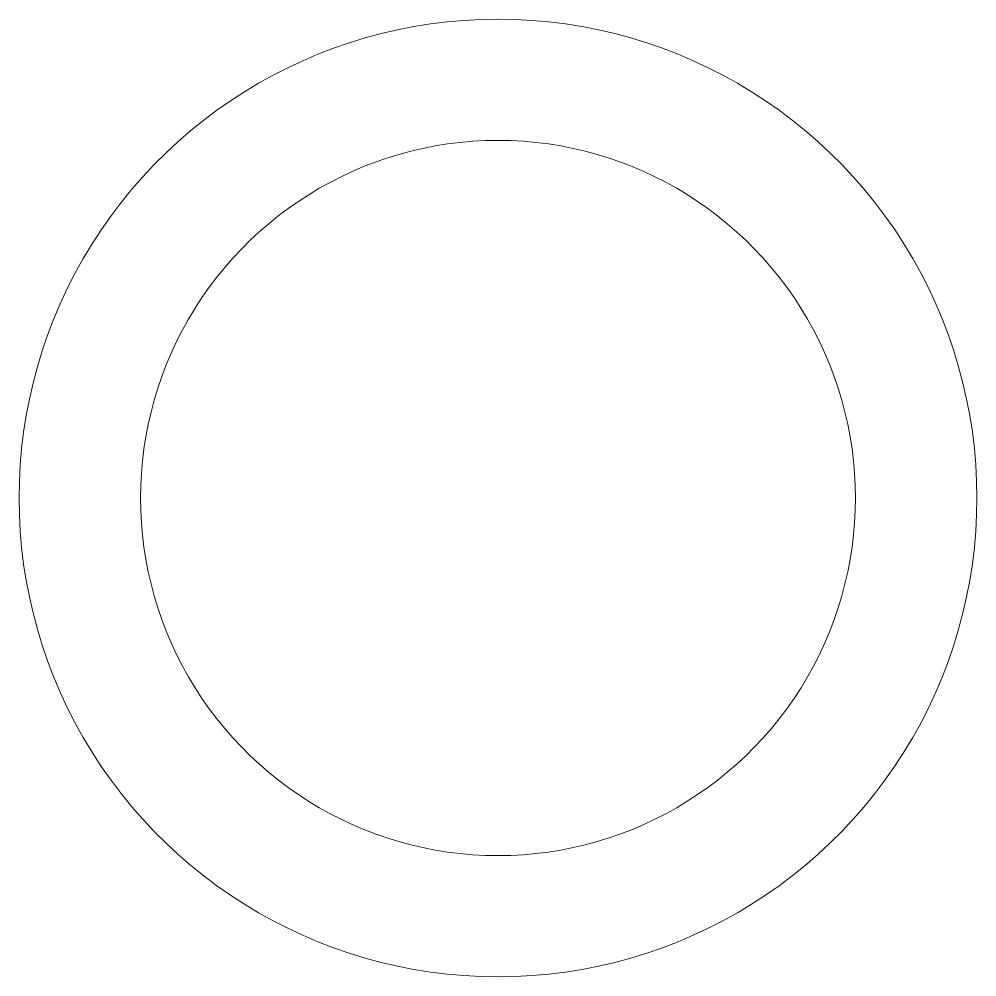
# Model space of a CAD drawing. Header units: centimetres. Extents: x -75 to 51, y -4 to 64.
# Drawn here: x 16.172 to 18.591, y -1.364 to 1.054 of the extents above; entities that cross this region are included whole.
import ezdxf

# ---------------------------------------------------------------- set-up
doc = ezdxf.new("R2010")
doc.units = ezdxf.units.CM
doc.header["$MEASUREMENT"] = 0
doc.layers.add('layer 1', color=7, linetype='Continuous')

msp = doc.modelspace()

# ---------------------------------------------------------------- linework, layer by layer
at = {"layer": 'layer 1', "color": 1, "lineweight": 20}
for points in [[(17.38127, 1.05405), (17.38127, 1.05405), (17.33817, 1.05329), (17.33817, 1.05329), (17.33817, 1.05329), (17.33817, 1.05329), (17.29532, 1.05103), (17.29532, 1.05103), (17.29532, 1.05103), (17.29532, 1.05103), (17.25276, 1.04728), (17.25276, 1.04728), (17.25276, 1.04728), (17.25276, 1.04728), (17.21052, 1.04205), (17.21052, 1.04205), (17.21052, 1.04205), (17.21052, 1.04205), (17.16863, 1.03535), (17.16863, 1.03535), (17.16863, 1.03535), (17.16863, 1.03535), (17.12712, 1.02721), (17.12712, 1.02721), (17.12712, 1.02721), (17.12712, 1.02721), (17.08604, 1.01765), (17.08604, 1.01765), (17.08604, 1.01765), (17.08604, 1.01765), (17.04541, 1.00669), (17.04541, 1.00669), (17.04541, 1.00669), (17.04541, 1.00669), (17.00526, 0.99435), (17.00526, 0.99435), (17.00526, 0.99435), (17.00526, 0.99435), (16.96563, 0.98064), (16.96563, 0.98064), (16.96563, 0.98064), (16.96563, 0.98064), (16.92655, 0.96559), (16.92655, 0.96559), (16.92655, 0.96559), (16.92655, 0.96559), (16.88806, 0.94921), (16.88806, 0.94921), (16.88806, 0.94921), (16.88806, 0.94921), (16.85019, 0.93153), (16.85019, 0.93153), (16.85019, 0.93153), (16.85019, 0.93153), (16.81297, 0.91256), (16.81297, 0.91256), (16.81297, 0.91256), (16.81297, 0.91256), (16.77644, 0.89232), (16.77644, 0.89232), (16.77644, 0.89232), (16.77644, 0.89232), (16.74063, 0.87083), (16.74063, 0.87083), (16.74063, 0.87083), (16.74063, 0.87083), (16.70557, 0.84811), (16.70557, 0.84811), (16.70557, 0.84811), (16.70557, 0.84811), (16.67129, 0.82418), (16.67129, 0.82418), (16.67129, 0.82418), (16.67129, 0.82418), (16.63784, 0.79906), (16.63784, 0.79906), (16.63784, 0.79906), (16.63784, 0.79906), (16.60524, 0.77277), (16.60524, 0.77277), (16.60524, 0.77277), (16.60524, 0.77277), (16.57353, 0.74533), (16.57353, 0.74533), (16.57353, 0.74533), (16.57353, 0.74533), (16.54274, 0.71676), (16.54274, 0.71676), (16.54274, 0.71676), (16.54274, 0.71676), (16.5129, 0.68708), (16.5129, 0.68708), (16.5129, 0.68708), (16.5129, 0.68708), (16.48407, 0.6563), (16.48407, 0.6563), (16.48407, 0.6563), (16.48407, 0.6563), (16.45625, 0.62445), (16.45625, 0.62445), (16.45625, 0.62445), (16.45625, 0.62445), (16.42947, 0.59154), (16.42947, 0.59154), (16.42947, 0.59154), (16.42947, 0.59154), (16.40379, 0.5576), (16.40379, 0.5576), (16.40379, 0.5576), (16.40379, 0.5576), (16.37924, 0.52264), (16.37924, 0.52264), (16.37924, 0.52264), (16.37924, 0.52264), (16.35583, 0.48668), (16.35583, 0.48668), (16.35583, 0.48668), (16.35583, 0.48668), (16.33361, 0.44974), (16.33361, 0.44974)], [(18.42896, 0.44978), (18.42896, 0.44978), (18.40674, 0.48672), (18.40674, 0.48672), (18.40674, 0.48672), (18.40674, 0.48672), (18.38333, 0.52268), (18.38333, 0.52268), (18.38333, 0.52268), (18.38333, 0.52268), (18.35878, 0.55764), (18.35878, 0.55764), (18.35878, 0.55764), (18.35878, 0.55764), (18.3331, 0.59158), (18.3331, 0.59158), (18.3331, 0.59158), (18.3331, 0.59158), (18.30632, 0.62449), (18.30632, 0.62449), (18.30632, 0.62449), (18.30632, 0.62449), (18.2785, 0.65634), (18.2785, 0.65634), (18.2785, 0.65634), (18.2785, 0.65634), (18.24967, 0.68712), (18.24967, 0.68712), (18.24967, 0.68712), (18.24967, 0.68712), (18.21983, 0.7168), (18.21983, 0.7168), (18.21983, 0.7168), (18.21983, 0.7168), (18.18904, 0.74537), (18.18904, 0.74537), (18.18904, 0.74537), (18.18904, 0.74537), (18.15733, 0.77281), (18.15733, 0.77281), (18.15733, 0.77281), (18.15733, 0.77281), (18.12473, 0.7991), (18.12473, 0.7991), (18.12473, 0.7991), (18.12473, 0.7991), (18.09128, 0.82422), (18.09128, 0.82422), (18.09128, 0.82422), (18.09128, 0.82422), (18.05701, 0.84815), (18.05701, 0.84815), (18.05701, 0.84815), (18.05701, 0.84815), (18.02195, 0.87087), (18.02195, 0.87087), (18.02195, 0.87087), (18.02195, 0.87087), (17.98614, 0.89236), (17.98614, 0.89236), (17.98614, 0.89236), (17.98614, 0.89236), (17.94961, 0.9126), (17.94961, 0.9126), (17.94961, 0.9126), (17.94961, 0.9126), (17.9124, 0.93157), (17.9124, 0.93157), (17.9124, 0.93157), (17.9124, 0.93157), (17.87453, 0.94926), (17.87453, 0.94926), (17.87453, 0.94926), (17.87453, 0.94926), (17.83604, 0.96564), (17.83604, 0.96564), (17.83604, 0.96564), (17.83604, 0.96564), (17.79696, 0.98069), (17.79696, 0.98069), (17.79696, 0.98069), (17.79696, 0.98069), (17.75733, 0.9944), (17.75733, 0.9944), (17.75733, 0.9944), (17.75733, 0.9944), (17.71718, 1.00674), (17.71718, 1.00674), (17.71718, 1.00674), (17.71718, 1.00674), (17.67655, 1.0177), (17.67655, 1.0177), (17.67655, 1.0177), (17.67655, 1.0177), (17.63546, 1.02726), (17.63546, 1.02726), (17.63546, 1.02726), (17.63546, 1.02726), (17.59395, 1.0354), (17.59395, 1.0354), (17.59395, 1.0354), (17.59395, 1.0354), (17.55206, 1.0421), (17.55206, 1.0421), (17.55206, 1.0421), (17.55206, 1.0421), (17.50981, 1.04733), (17.50981, 1.04733), (17.50981, 1.04733), (17.50981, 1.04733), (17.46725, 1.05108), (17.46725, 1.05108), (17.46725, 1.05108), (17.46725, 1.05108), (17.4244, 1.05334), (17.4244, 1.05334), (17.4244, 1.05334), (17.4244, 1.05334), (17.3813, 1.0541), (17.3813, 1.0541)], [(17.38127, 0.74797), (17.38127, 0.74797), (17.3491, 0.74738), (17.3491, 0.74738), (17.3491, 0.74738), (17.3491, 0.74738), (17.31712, 0.74566), (17.31712, 0.74566), (17.31712, 0.74566), (17.31712, 0.74566), (17.28535, 0.74284), (17.28535, 0.74284), (17.28535, 0.74284), (17.28535, 0.74284), (17.25382, 0.73891), (17.25382, 0.73891), (17.25382, 0.73891), (17.25382, 0.73891), (17.22255, 0.7339), (17.22255, 0.7339), (17.22255, 0.7339), (17.22255, 0.7339), (17.19157, 0.72781), (17.19157, 0.72781), (17.19157, 0.72781), (17.19157, 0.72781), (17.1609, 0.72066), (17.1609, 0.72066), (17.1609, 0.72066), (17.1609, 0.72066), (17.13057, 0.71246), (17.13057, 0.71246), (17.13057, 0.71246), (17.13057, 0.71246), (17.1006, 0.70323), (17.1006, 0.70323), (17.1006, 0.70323), (17.1006, 0.70323), (17.07103, 0.69298), (17.07103, 0.69298), (17.07103, 0.69298), (17.07103, 0.69298), (17.04186, 0.68173), (17.04186, 0.68173), (17.04186, 0.68173), (17.04186, 0.68173), (17.01312, 0.66949), (17.01312, 0.66949), (17.01312, 0.66949), (17.01312, 0.66949), (16.98484, 0.65627), (16.98484, 0.65627), (16.98484, 0.65627), (16.98484, 0.65627), (16.95705, 0.6421), (16.95705, 0.6421), (16.95705, 0.6421), (16.95705, 0.6421), (16.92978, 0.62698), (16.92978, 0.62698), (16.92978, 0.62698), (16.92978, 0.62698), (16.90306, 0.61093), (16.90306, 0.61093), (16.90306, 0.61093), (16.90306, 0.61093), (16.87689, 0.59396), (16.87689, 0.59396), (16.87689, 0.59396), (16.87689, 0.59396), (16.8513, 0.57609), (16.8513, 0.57609), (16.8513, 0.57609), (16.8513, 0.57609), (16.82632, 0.55733), (16.82632, 0.55733), (16.82632, 0.55733), (16.82632, 0.55733), (16.80199, 0.5377), (16.80199, 0.5377), (16.80199, 0.5377), (16.80199, 0.5377), (16.77833, 0.51721), (16.77833, 0.51721), (16.77833, 0.51721), (16.77833, 0.51721), (16.75534, 0.49587), (16.75534, 0.49587), (16.75534, 0.49587), (16.75534, 0.49587), (16.73309, 0.4737), (16.73309, 0.4737), (16.73309, 0.4737), (16.73309, 0.4737), (16.71157, 0.45072), (16.71157, 0.45072), (16.71157, 0.45072), (16.71157, 0.45072), (16.69082, 0.42693), (16.69082, 0.42693), (16.69082, 0.42693), (16.69082, 0.42693), (16.67083, 0.40236), (16.67083, 0.40236), (16.67083, 0.40236), (16.67083, 0.40236), (16.65167, 0.37701), (16.65167, 0.37701), (16.65167, 0.37701), (16.65167, 0.37701), (16.63334, 0.35091), (16.63334, 0.35091), (16.63334, 0.35091), (16.63334, 0.35091), (16.61586, 0.32406), (16.61586, 0.32406), (16.61586, 0.32406), (16.61586, 0.32406), (16.59927, 0.29648), (16.59927, 0.29648)], [(18.16323, 0.29651), (18.16323, 0.29651), (18.14664, 0.32409), (18.14664, 0.32409), (18.14664, 0.32409), (18.14664, 0.32409), (18.12916, 0.35094), (18.12916, 0.35094), (18.12916, 0.35094), (18.12916, 0.35094), (18.11083, 0.37704), (18.11083, 0.37704), (18.11083, 0.37704), (18.11083, 0.37704), (18.09167, 0.40239), (18.09167, 0.40239), (18.09167, 0.40239), (18.09167, 0.40239), (18.07168, 0.42696), (18.07168, 0.42696), (18.07168, 0.42696), (18.07168, 0.42696), (18.0509, 0.45075), (18.0509, 0.45075), (18.0509, 0.45075), (18.0509, 0.45075), (18.02938, 0.47373), (18.02938, 0.47373), (18.02938, 0.47373), (18.02938, 0.47373), (18.00713, 0.4959), (18.00713, 0.4959), (18.00713, 0.4959), (18.00713, 0.4959), (17.98414, 0.51724), (17.98414, 0.51724), (17.98414, 0.51724), (17.98414, 0.51724), (17.96048, 0.53773), (17.96048, 0.53773), (17.96048, 0.53773), (17.96048, 0.53773), (17.93615, 0.55736), (17.93615, 0.55736), (17.93615, 0.55736), (17.93615, 0.55736), (17.91117, 0.57612), (17.91117, 0.57612), (17.91117, 0.57612), (17.91117, 0.57612), (17.88558, 0.59399), (17.88558, 0.59399), (17.88558, 0.59399), (17.88558, 0.59399), (17.85941, 0.61096), (17.85941, 0.61096), (17.85941, 0.61096), (17.85941, 0.61096), (17.83269, 0.62701), (17.83269, 0.62701), (17.83269, 0.62701), (17.83269, 0.62701), (17.80542, 0.64213), (17.80542, 0.64213), (17.80542, 0.64213), (17.80542, 0.64213), (17.77763, 0.6563), (17.77763, 0.6563), (17.77763, 0.6563), (17.77763, 0.6563), (17.74935, 0.66952), (17.74935, 0.66952), (17.74935, 0.66952), (17.74935, 0.66952), (17.72061, 0.68176), (17.72061, 0.68176), (17.72061, 0.68176), (17.72061, 0.68176), (17.69144, 0.69301), (17.69144, 0.69301), (17.69144, 0.69301), (17.69144, 0.69301), (17.66187, 0.70326), (17.66187, 0.70326), (17.66187, 0.70326), (17.66187, 0.70326), (17.63191, 0.71249), (17.63191, 0.71249), (17.63191, 0.71249), (17.63191, 0.71249), (17.60158, 0.72069), (17.60158, 0.72069), (17.60158, 0.72069), (17.60158, 0.72069), (17.57091, 0.72784), (17.57091, 0.72784), (17.57091, 0.72784), (17.57091, 0.72784), (17.53993, 0.73393), (17.53993, 0.73393), (17.53993, 0.73393), (17.53993, 0.73393), (17.50866, 0.73894), (17.50866, 0.73894), (17.50866, 0.73894), (17.50866, 0.73894), (17.47713, 0.74287), (17.47713, 0.74287), (17.47713, 0.74287), (17.47713, 0.74287), (17.44536, 0.74569), (17.44536, 0.74569), (17.44536, 0.74569), (17.44536, 0.74569), (17.41338, 0.74741), (17.41338, 0.74741), (17.41338, 0.74741), (17.41338, 0.74741), (17.38121, 0.748), (17.38121, 0.748)], [(16.33359, 0.44978), (16.33359, 0.44978), (16.31269, 0.41208), (16.31269, 0.41208), (16.31269, 0.41208), (16.31269, 0.41208), (16.29325, 0.37384), (16.29325, 0.37384), (16.29325, 0.37384), (16.29325, 0.37384), (16.27522, 0.3351), (16.27522, 0.3351), (16.27522, 0.3351), (16.27522, 0.3351), (16.25866, 0.29589), (16.25866, 0.29589), (16.25866, 0.29589), (16.25866, 0.29589), (16.24354, 0.25626), (16.24354, 0.25626), (16.24354, 0.25626), (16.24354, 0.25626), (16.22986, 0.21624), (16.22986, 0.21624), (16.22986, 0.21624), (16.22986, 0.21624), (16.21762, 0.17587), (16.21762, 0.17587), (16.21762, 0.17587), (16.21762, 0.17587), (16.20682, 0.13519), (16.20682, 0.13519), (16.20682, 0.13519), (16.20682, 0.13519), (16.19745, 0.09424), (16.19745, 0.09424), (16.19745, 0.09424), (16.19745, 0.09424), (16.18952, 0.05306), (16.18952, 0.05306), (16.18952, 0.05306), (16.18952, 0.05306), (16.18303, 0.01169), (16.18303, 0.01169), (16.18303, 0.01169), (16.18303, 0.01169), (16.17798, -0.02984), (16.17798, -0.02984), (16.17798, -0.02984), (16.17798, -0.02984), (16.17437, -0.07148), (16.17437, -0.07148), (16.17437, -0.07148), (16.17437, -0.07148), (16.17223, -0.1132), (16.17223, -0.1132), (16.17223, -0.1132), (16.17223, -0.1132), (16.17164, -0.15496), (16.17164, -0.15496), (16.17164, -0.15496), (16.17164, -0.15496), (16.17223, -0.19672), (16.17223, -0.19672), (16.17223, -0.19672), (16.17223, -0.19672), (16.17437, -0.23844), (16.17437, -0.23844), (16.17437, -0.23844), (16.17437, -0.23844), (16.17798, -0.28008), (16.17798, -0.28008), (16.17798, -0.28008), (16.17798, -0.28008), (16.18303, -0.32161), (16.18303, -0.32161), (16.18303, -0.32161), (16.18303, -0.32161), (16.18952, -0.36298), (16.18952, -0.36298), (16.18952, -0.36298), (16.18952, -0.36298), (16.19745, -0.40416), (16.19745, -0.40416), (16.19745, -0.40416), (16.19745, -0.40416), (16.20682, -0.44511), (16.20682, -0.44511), (16.20682, -0.44511), (16.20682, -0.44511), (16.21762, -0.48579), (16.21762, -0.48579), (16.21762, -0.48579), (16.21762, -0.48579), (16.22986, -0.52616), (16.22986, -0.52616), (16.22986, -0.52616), (16.22986, -0.52616), (16.24354, -0.56618), (16.24354, -0.56618), (16.24354, -0.56618), (16.24354, -0.56618), (16.25866, -0.60581), (16.25866, -0.60581), (16.25866, -0.60581), (16.25866, -0.60581), (16.27522, -0.64502), (16.27522, -0.64502), (16.27522, -0.64502), (16.27522, -0.64502), (16.29325, -0.68376), (16.29325, -0.68376), (16.29325, -0.68376), (16.29325, -0.68376), (16.31269, -0.722), (16.31269, -0.722), (16.31269, -0.722), (16.31269, -0.722), (16.33359, -0.7597), (16.33359, -0.7597)], [(18.42896, -0.75968), (18.42896, -0.75968), (18.44986, -0.72198), (18.44986, -0.72198), (18.44986, -0.72198), (18.44986, -0.72198), (18.4693, -0.68374), (18.4693, -0.68374), (18.4693, -0.68374), (18.4693, -0.68374), (18.48733, -0.645), (18.48733, -0.645), (18.48733, -0.645), (18.48733, -0.645), (18.50389, -0.60579), (18.50389, -0.60579), (18.50389, -0.60579), (18.50389, -0.60579), (18.51901, -0.56616), (18.51901, -0.56616), (18.51901, -0.56616), (18.51901, -0.56616), (18.53269, -0.52614), (18.53269, -0.52614), (18.53269, -0.52614), (18.53269, -0.52614), (18.54493, -0.48577), (18.54493, -0.48577), (18.54493, -0.48577), (18.54493, -0.48577), (18.55573, -0.44509), (18.55573, -0.44509), (18.55573, -0.44509), (18.55573, -0.44509), (18.5651, -0.40414), (18.5651, -0.40414), (18.5651, -0.40414), (18.5651, -0.40414), (18.57303, -0.36296), (18.57303, -0.36296), (18.57303, -0.36296), (18.57303, -0.36296), (18.57952, -0.32159), (18.57952, -0.32159), (18.57952, -0.32159), (18.57952, -0.32159), (18.58457, -0.28006), (18.58457, -0.28006), (18.58457, -0.28006), (18.58457, -0.28006), (18.58818, -0.23842), (18.58818, -0.23842), (18.58818, -0.23842), (18.58818, -0.23842), (18.59032, -0.1967), (18.59032, -0.1967), (18.59032, -0.1967), (18.59032, -0.1967), (18.59091, -0.15494), (18.59091, -0.15494), (18.59091, -0.15494), (18.59091, -0.15494), (18.59032, -0.11318), (18.59032, -0.11318), (18.59032, -0.11318), (18.59032, -0.11318), (18.58818, -0.07146), (18.58818, -0.07146), (18.58818, -0.07146), (18.58818, -0.07146), (18.58457, -0.02982), (18.58457, -0.02982), (18.58457, -0.02982), (18.58457, -0.02982), (18.57952, 0.01171), (18.57952, 0.01171), (18.57952, 0.01171), (18.57952, 0.01171), (18.57303, 0.05308), (18.57303, 0.05308), (18.57303, 0.05308), (18.57303, 0.05308), (18.5651, 0.09426), (18.5651, 0.09426), (18.5651, 0.09426), (18.5651, 0.09426), (18.55573, 0.13521), (18.55573, 0.13521), (18.55573, 0.13521), (18.55573, 0.13521), (18.54493, 0.17589), (18.54493, 0.17589), (18.54493, 0.17589), (18.54493, 0.17589), (18.53269, 0.21626), (18.53269, 0.21626), (18.53269, 0.21626), (18.53269, 0.21626), (18.51901, 0.25628), (18.51901, 0.25628), (18.51901, 0.25628), (18.51901, 0.25628), (18.50389, 0.29591), (18.50389, 0.29591), (18.50389, 0.29591), (18.50389, 0.29591), (18.48733, 0.33512), (18.48733, 0.33512), (18.48733, 0.33512), (18.48733, 0.33512), (18.4693, 0.37386), (18.4693, 0.37386), (18.4693, 0.37386), (18.4693, 0.37386), (18.44986, 0.4121), (18.44986, 0.4121), (18.44986, 0.4121), (18.44986, 0.4121), (18.42896, 0.4498), (18.42896, 0.4498)], [(16.59932, 0.29651), (16.59932, 0.29651), (16.58374, 0.26836), (16.58374, 0.26836), (16.58374, 0.26836), (16.58374, 0.26836), (16.56923, 0.23981), (16.56923, 0.23981), (16.56923, 0.23981), (16.56923, 0.23981), (16.55579, 0.21088), (16.55579, 0.21088), (16.55579, 0.21088), (16.55579, 0.21088), (16.54342, 0.18161), (16.54342, 0.18161), (16.54342, 0.18161), (16.54342, 0.18161), (16.53213, 0.15202), (16.53213, 0.15202), (16.53213, 0.15202), (16.53213, 0.15202), (16.52191, 0.12214), (16.52191, 0.12214), (16.52191, 0.12214), (16.52191, 0.12214), (16.51276, 0.092), (16.51276, 0.092), (16.51276, 0.092), (16.51276, 0.092), (16.50472, 0.06163), (16.50472, 0.06163), (16.50472, 0.06163), (16.50472, 0.06163), (16.49775, 0.03106), (16.49775, 0.03106), (16.49775, 0.03106), (16.49775, 0.03106), (16.49184, 0.00032), (16.49184, 0.00032), (16.49184, 0.00032), (16.49184, 0.00032), (16.487, -0.03057), (16.487, -0.03057), (16.487, -0.03057), (16.487, -0.03057), (16.48323, -0.06157), (16.48323, -0.06157), (16.48323, -0.06157), (16.48323, -0.06157), (16.48047, -0.09266), (16.48047, -0.09266), (16.48047, -0.09266), (16.48047, -0.09266), (16.47894, -0.1238), (16.47894, -0.1238), (16.47894, -0.1238), (16.47894, -0.1238), (16.47835, -0.15497), (16.47835, -0.15497), (16.47835, -0.15497), (16.47835, -0.15497), (16.47894, -0.18614), (16.47894, -0.18614), (16.47894, -0.18614), (16.47894, -0.18614), (16.48047, -0.21728), (16.48047, -0.21728), (16.48047, -0.21728), (16.48047, -0.21728), (16.48323, -0.24837), (16.48323, -0.24837), (16.48323, -0.24837), (16.48323, -0.24837), (16.487, -0.27937), (16.487, -0.27937), (16.487, -0.27937), (16.487, -0.27937), (16.49184, -0.31025), (16.49184, -0.31025), (16.49184, -0.31025), (16.49184, -0.31025), (16.49775, -0.34099), (16.49775, -0.34099), (16.49775, -0.34099), (16.49775, -0.34099), (16.50472, -0.37156), (16.50472, -0.37156), (16.50472, -0.37156), (16.50472, -0.37156), (16.51276, -0.40193), (16.51276, -0.40193), (16.51276, -0.40193), (16.51276, -0.40193), (16.52191, -0.43207), (16.52191, -0.43207), (16.52191, -0.43207), (16.52191, -0.43207), (16.53213, -0.46195), (16.53213, -0.46195), (16.53213, -0.46195), (16.53213, -0.46195), (16.54342, -0.49154), (16.54342, -0.49154), (16.54342, -0.49154), (16.54342, -0.49154), (16.55579, -0.52081), (16.55579, -0.52081), (16.55579, -0.52081), (16.55579, -0.52081), (16.56923, -0.54974), (16.56923, -0.54974), (16.56923, -0.54974), (16.56923, -0.54974), (16.58374, -0.57829), (16.58374, -0.57829), (16.58374, -0.57829), (16.58374, -0.57829), (16.59932, -0.60644), (16.59932, -0.60644)], [(18.16323, -0.60642), (18.16323, -0.60642), (18.17881, -0.57827), (18.17881, -0.57827), (18.17881, -0.57827), (18.17881, -0.57827), (18.19332, -0.54972), (18.19332, -0.54972), (18.19332, -0.54972), (18.19332, -0.54972), (18.20676, -0.52079), (18.20676, -0.52079), (18.20676, -0.52079), (18.20676, -0.52079), (18.21913, -0.49152), (18.21913, -0.49152), (18.21913, -0.49152), (18.21913, -0.49152), (18.23042, -0.46193), (18.23042, -0.46193), (18.23042, -0.46193), (18.23042, -0.46193), (18.24064, -0.43205), (18.24064, -0.43205), (18.24064, -0.43205), (18.24064, -0.43205), (18.24979, -0.40191), (18.24979, -0.40191), (18.24979, -0.40191), (18.24979, -0.40191), (18.25783, -0.37154), (18.25783, -0.37154), (18.25783, -0.37154), (18.25783, -0.37154), (18.2648, -0.34097), (18.2648, -0.34097), (18.2648, -0.34097), (18.2648, -0.34097), (18.27071, -0.31023), (18.27071, -0.31023), (18.27071, -0.31023), (18.27071, -0.31023), (18.27555, -0.27934), (18.27555, -0.27934), (18.27555, -0.27934), (18.27555, -0.27934), (18.27932, -0.24834), (18.27932, -0.24834), (18.27932, -0.24834), (18.27932, -0.24834), (18.28208, -0.21725), (18.28208, -0.21725), (18.28208, -0.21725), (18.28208, -0.21725), (18.28361, -0.18611), (18.28361, -0.18611), (18.28361, -0.18611), (18.28361, -0.18611), (18.2842, -0.15494), (18.2842, -0.15494), (18.2842, -0.15494), (18.2842, -0.15494), (18.28361, -0.12377), (18.28361, -0.12377), (18.28361, -0.12377), (18.28361, -0.12377), (18.28208, -0.09263), (18.28208, -0.09263), (18.28208, -0.09263), (18.28208, -0.09263), (18.27932, -0.06154), (18.27932, -0.06154), (18.27932, -0.06154), (18.27932, -0.06154), (18.27555, -0.03054), (18.27555, -0.03054), (18.27555, -0.03054), (18.27555, -0.03054), (18.27071, 0.00035), (18.27071, 0.00035), (18.27071, 0.00035), (18.27071, 0.00035), (18.2648, 0.03109), (18.2648, 0.03109), (18.2648, 0.03109), (18.2648, 0.03109), (18.25783, 0.06166), (18.25783, 0.06166), (18.25783, 0.06166), (18.25783, 0.06166), (18.24979, 0.09203), (18.24979, 0.09203), (18.24979, 0.09203), (18.24979, 0.09203), (18.24064, 0.12217), (18.24064, 0.12217), (18.24064, 0.12217), (18.24064, 0.12217), (18.23042, 0.15205), (18.23042, 0.15205), (18.23042, 0.15205), (18.23042, 0.15205), (18.21913, 0.18164), (18.21913, 0.18164), (18.21913, 0.18164), (18.21913, 0.18164), (18.20676, 0.21091), (18.20676, 0.21091), (18.20676, 0.21091), (18.20676, 0.21091), (18.19332, 0.23984), (18.19332, 0.23984), (18.19332, 0.23984), (18.19332, 0.23984), (18.17881, 0.26839), (18.17881, 0.26839), (18.17881, 0.26839), (18.17881, 0.26839), (18.16323, 0.29654), (18.16323, 0.29654)], [(16.59932, -0.60642), (16.59932, -0.60642), (16.61591, -0.634), (16.61591, -0.634), (16.61591, -0.634), (16.61591, -0.634), (16.63339, -0.66085), (16.63339, -0.66085), (16.63339, -0.66085), (16.63339, -0.66085), (16.65172, -0.68695), (16.65172, -0.68695), (16.65172, -0.68695), (16.65172, -0.68695), (16.67088, -0.7123), (16.67088, -0.7123), (16.67088, -0.7123), (16.67088, -0.7123), (16.69087, -0.73687), (16.69087, -0.73687), (16.69087, -0.73687), (16.69087, -0.73687), (16.71165, -0.76066), (16.71165, -0.76066), (16.71165, -0.76066), (16.71165, -0.76066), (16.73317, -0.78364), (16.73317, -0.78364), (16.73317, -0.78364), (16.73317, -0.78364), (16.75542, -0.80581), (16.75542, -0.80581), (16.75542, -0.80581), (16.75542, -0.80581), (16.77841, -0.82715), (16.77841, -0.82715), (16.77841, -0.82715), (16.77841, -0.82715), (16.80207, -0.84764), (16.80207, -0.84764), (16.80207, -0.84764), (16.80207, -0.84764), (16.8264, -0.86727), (16.8264, -0.86727), (16.8264, -0.86727), (16.8264, -0.86727), (16.85138, -0.88603), (16.85138, -0.88603), (16.85138, -0.88603), (16.85138, -0.88603), (16.87697, -0.9039), (16.87697, -0.9039), (16.87697, -0.9039), (16.87697, -0.9039), (16.90314, -0.92087), (16.90314, -0.92087), (16.90314, -0.92087), (16.90314, -0.92087), (16.92986, -0.93692), (16.92986, -0.93692), (16.92986, -0.93692), (16.92986, -0.93692), (16.95713, -0.95204), (16.95713, -0.95204), (16.95713, -0.95204), (16.95713, -0.95204), (16.98492, -0.96621), (16.98492, -0.96621), (16.98492, -0.96621), (16.98492, -0.96621), (17.0132, -0.97943), (17.0132, -0.97943), (17.0132, -0.97943), (17.0132, -0.97943), (17.04194, -0.99167), (17.04194, -0.99167), (17.04194, -0.99167), (17.04194, -0.99167), (17.07111, -1.00292), (17.07111, -1.00292), (17.07111, -1.00292), (17.07111, -1.00292), (17.10068, -1.01317), (17.10068, -1.01317), (17.10068, -1.01317), (17.10068, -1.01317), (17.13064, -1.0224), (17.13064, -1.0224), (17.13064, -1.0224), (17.13064, -1.0224), (17.16097, -1.0306), (17.16097, -1.0306), (17.16097, -1.0306), (17.16097, -1.0306), (17.19164, -1.03775), (17.19164, -1.03775), (17.19164, -1.03775), (17.19164, -1.03775), (17.22262, -1.04384), (17.22262, -1.04384), (17.22262, -1.04384), (17.22262, -1.04384), (17.25389, -1.04885), (17.25389, -1.04885), (17.25389, -1.04885), (17.25389, -1.04885), (17.28542, -1.05278), (17.28542, -1.05278), (17.28542, -1.05278), (17.28542, -1.05278), (17.31719, -1.0556), (17.31719, -1.0556), (17.31719, -1.0556), (17.31719, -1.0556), (17.34918, -1.05732), (17.34918, -1.05732), (17.34918, -1.05732), (17.34918, -1.05732), (17.38135, -1.05791), (17.38135, -1.05791)], [(17.38127, -1.05788), (17.38127, -1.05788), (17.41345, -1.05729), (17.41345, -1.05729), (17.41345, -1.05729), (17.41345, -1.05729), (17.44543, -1.05557), (17.44543, -1.05557), (17.44543, -1.05557), (17.44543, -1.05557), (17.4772, -1.05275), (17.4772, -1.05275), (17.4772, -1.05275), (17.4772, -1.05275), (17.50873, -1.04882), (17.50873, -1.04882), (17.50873, -1.04882), (17.50873, -1.04882), (17.54, -1.04381), (17.54, -1.04381), (17.54, -1.04381), (17.54, -1.04381), (17.57098, -1.03772), (17.57098, -1.03772), (17.57098, -1.03772), (17.57098, -1.03772), (17.60165, -1.03057), (17.60165, -1.03057), (17.60165, -1.03057), (17.60165, -1.03057), (17.63198, -1.02237), (17.63198, -1.02237), (17.63198, -1.02237), (17.63198, -1.02237), (17.66195, -1.01314), (17.66195, -1.01314), (17.66195, -1.01314), (17.66195, -1.01314), (17.69152, -1.00289), (17.69152, -1.00289), (17.69152, -1.00289), (17.69152, -1.00289), (17.72069, -0.99164), (17.72069, -0.99164), (17.72069, -0.99164), (17.72069, -0.99164), (17.74943, -0.9794), (17.74943, -0.9794), (17.74943, -0.9794), (17.74943, -0.9794), (17.77771, -0.96618), (17.77771, -0.96618), (17.77771, -0.96618), (17.77771, -0.96618), (17.8055, -0.95201), (17.8055, -0.95201), (17.8055, -0.95201), (17.8055, -0.95201), (17.83277, -0.93689), (17.83277, -0.93689), (17.83277, -0.93689), (17.83277, -0.93689), (17.85949, -0.92084), (17.85949, -0.92084), (17.85949, -0.92084), (17.85949, -0.92084), (17.88566, -0.90387), (17.88566, -0.90387), (17.88566, -0.90387), (17.88566, -0.90387), (17.91125, -0.886), (17.91125, -0.886), (17.91125, -0.886), (17.91125, -0.886), (17.93623, -0.86724), (17.93623, -0.86724), (17.93623, -0.86724), (17.93623, -0.86724), (17.96056, -0.84761), (17.96056, -0.84761), (17.96056, -0.84761), (17.96056, -0.84761), (17.98422, -0.82712), (17.98422, -0.82712), (17.98422, -0.82712), (17.98422, -0.82712), (18.00721, -0.80578), (18.00721, -0.80578), (18.00721, -0.80578), (18.00721, -0.80578), (18.02946, -0.78361), (18.02946, -0.78361), (18.02946, -0.78361), (18.02946, -0.78361), (18.05098, -0.76063), (18.05098, -0.76063), (18.05098, -0.76063), (18.05098, -0.76063), (18.07176, -0.73684), (18.07176, -0.73684), (18.07176, -0.73684), (18.07176, -0.73684), (18.09175, -0.71227), (18.09175, -0.71227), (18.09175, -0.71227), (18.09175, -0.71227), (18.11091, -0.68692), (18.11091, -0.68692), (18.11091, -0.68692), (18.11091, -0.68692), (18.12924, -0.66082), (18.12924, -0.66082), (18.12924, -0.66082), (18.12924, -0.66082), (18.14672, -0.63397), (18.14672, -0.63397), (18.14672, -0.63397), (18.14672, -0.63397), (18.16331, -0.60639), (18.16331, -0.60639)], [(16.33359, -0.75968), (16.33359, -0.75968), (16.35581, -0.79662), (16.35581, -0.79662), (16.35581, -0.79662), (16.35581, -0.79662), (16.37922, -0.83258), (16.37922, -0.83258), (16.37922, -0.83258), (16.37922, -0.83258), (16.40377, -0.86754), (16.40377, -0.86754), (16.40377, -0.86754), (16.40377, -0.86754), (16.42945, -0.90148), (16.42945, -0.90148), (16.42945, -0.90148), (16.42945, -0.90148), (16.45623, -0.93439), (16.45623, -0.93439), (16.45623, -0.93439), (16.45623, -0.93439), (16.48405, -0.96624), (16.48405, -0.96624), (16.48405, -0.96624), (16.48405, -0.96624), (16.51288, -0.99702), (16.51288, -0.99702), (16.51288, -0.99702), (16.51288, -0.99702), (16.54272, -1.0267), (16.54272, -1.0267), (16.54272, -1.0267), (16.54272, -1.0267), (16.57351, -1.05527), (16.57351, -1.05527), (16.57351, -1.05527), (16.57351, -1.05527), (16.60522, -1.08271), (16.60522, -1.08271), (16.60522, -1.08271), (16.60522, -1.08271), (16.63782, -1.109), (16.63782, -1.109), (16.63782, -1.109), (16.63782, -1.109), (16.67127, -1.13412), (16.67127, -1.13412), (16.67127, -1.13412), (16.67127, -1.13412), (16.70554, -1.15805), (16.70554, -1.15805), (16.70554, -1.15805), (16.70554, -1.15805), (16.7406, -1.18077), (16.7406, -1.18077), (16.7406, -1.18077), (16.7406, -1.18077), (16.77641, -1.20226), (16.77641, -1.20226), (16.77641, -1.20226), (16.77641, -1.20226), (16.81294, -1.2225), (16.81294, -1.2225), (16.81294, -1.2225), (16.81294, -1.2225), (16.85016, -1.24147), (16.85016, -1.24147), (16.85016, -1.24147), (16.85016, -1.24147), (16.88803, -1.25915), (16.88803, -1.25915), (16.88803, -1.25915), (16.88803, -1.25915), (16.92652, -1.27553), (16.92652, -1.27553), (16.92652, -1.27553), (16.92652, -1.27553), (16.9656, -1.29058), (16.9656, -1.29058), (16.9656, -1.29058), (16.9656, -1.29058), (17.00523, -1.30429), (17.00523, -1.30429), (17.00523, -1.30429), (17.00523, -1.30429), (17.04538, -1.31663), (17.04538, -1.31663), (17.04538, -1.31663), (17.04538, -1.31663), (17.08601, -1.32759), (17.08601, -1.32759), (17.08601, -1.32759), (17.08601, -1.32759), (17.1271, -1.33715), (17.1271, -1.33715), (17.1271, -1.33715), (17.1271, -1.33715), (17.16861, -1.34529), (17.16861, -1.34529), (17.16861, -1.34529), (17.16861, -1.34529), (17.2105, -1.35199), (17.2105, -1.35199), (17.2105, -1.35199), (17.2105, -1.35199), (17.25274, -1.35722), (17.25274, -1.35722), (17.25274, -1.35722), (17.25274, -1.35722), (17.2953, -1.36097), (17.2953, -1.36097), (17.2953, -1.36097), (17.2953, -1.36097), (17.33815, -1.36323), (17.33815, -1.36323), (17.33815, -1.36323), (17.33815, -1.36323), (17.38125, -1.36399), (17.38125, -1.36399)], [(17.38127, -1.36395), (17.38127, -1.36395), (17.42437, -1.36319), (17.42437, -1.36319), (17.42437, -1.36319), (17.42437, -1.36319), (17.46722, -1.36093), (17.46722, -1.36093), (17.46722, -1.36093), (17.46722, -1.36093), (17.50978, -1.35718), (17.50978, -1.35718), (17.50978, -1.35718), (17.50978, -1.35718), (17.55202, -1.35195), (17.55202, -1.35195), (17.55202, -1.35195), (17.55202, -1.35195), (17.59391, -1.34525), (17.59391, -1.34525), (17.59391, -1.34525), (17.59391, -1.34525), (17.63542, -1.33711), (17.63542, -1.33711), (17.63542, -1.33711), (17.63542, -1.33711), (17.67651, -1.32755), (17.67651, -1.32755), (17.67651, -1.32755), (17.67651, -1.32755), (17.71715, -1.31659), (17.71715, -1.31659), (17.71715, -1.31659), (17.71715, -1.31659), (17.7573, -1.30425), (17.7573, -1.30425), (17.7573, -1.30425), (17.7573, -1.30425), (17.79693, -1.29054), (17.79693, -1.29054), (17.79693, -1.29054), (17.79693, -1.29054), (17.83601, -1.27549), (17.83601, -1.27549), (17.83601, -1.27549), (17.83601, -1.27549), (17.8745, -1.25911), (17.8745, -1.25911), (17.8745, -1.25911), (17.8745, -1.25911), (17.91237, -1.24142), (17.91237, -1.24142), (17.91237, -1.24142), (17.91237, -1.24142), (17.94959, -1.22245), (17.94959, -1.22245), (17.94959, -1.22245), (17.94959, -1.22245), (17.98612, -1.20221), (17.98612, -1.20221), (17.98612, -1.20221), (17.98612, -1.20221), (18.02193, -1.18072), (18.02193, -1.18072), (18.02193, -1.18072), (18.02193, -1.18072), (18.05699, -1.158), (18.05699, -1.158), (18.05699, -1.158), (18.05699, -1.158), (18.09126, -1.13407), (18.09126, -1.13407), (18.09126, -1.13407), (18.09126, -1.13407), (18.12471, -1.10895), (18.12471, -1.10895), (18.12471, -1.10895), (18.12471, -1.10895), (18.15731, -1.08266), (18.15731, -1.08266), (18.15731, -1.08266), (18.15731, -1.08266), (18.18902, -1.05522), (18.18902, -1.05522), (18.18902, -1.05522), (18.18902, -1.05522), (18.21981, -1.02665), (18.21981, -1.02665), (18.21981, -1.02665), (18.21981, -1.02665), (18.24965, -0.99697), (18.24965, -0.99697), (18.24965, -0.99697), (18.24965, -0.99697), (18.27848, -0.96619), (18.27848, -0.96619), (18.27848, -0.96619), (18.27848, -0.96619), (18.3063, -0.93434), (18.3063, -0.93434), (18.3063, -0.93434), (18.3063, -0.93434), (18.33308, -0.90143), (18.33308, -0.90143), (18.33308, -0.90143), (18.33308, -0.90143), (18.35876, -0.86749), (18.35876, -0.86749), (18.35876, -0.86749), (18.35876, -0.86749), (18.38331, -0.83253), (18.38331, -0.83253), (18.38331, -0.83253), (18.38331, -0.83253), (18.40672, -0.79657), (18.40672, -0.79657), (18.40672, -0.79657), (18.40672, -0.79657), (18.42894, -0.75963), (18.42894, -0.75963)]]:
    msp.add_open_spline(points, degree=3, knots=[0, 0, 0, 0, 0.0322581, 0.0322581, 0.0322581, 0.0322581, 0.0645161, 0.0645161, 0.0645161, 0.0645161, 0.0967742, 0.0967742, 0.0967742, 0.0967742, 0.1290323, 0.1290323, 0.1290323, 0.1290323, 0.1612903, 0.1612903, 0.1612903, 0.1612903, 0.1935484, 0.1935484, 0.1935484, 0.1935484, 0.2258065, 0.2258065, 0.2258065, 0.2258065, 0.2580645, 0.2580645, 0.2580645, 0.2580645, 0.2903226, 0.2903226, 0.2903226, 0.2903226, 0.3225806, 0.3225806, 0.3225806, 0.3225806, 0.3548387, 0.3548387, 0.3548387, 0.3548387, 0.3870968, 0.3870968, 0.3870968, 0.3870968, 0.4193548, 0.4193548, 0.4193548, 0.4193548, 0.4516129, 0.4516129, 0.4516129, 0.4516129, 0.483871, 0.483871, 0.483871, 0.483871, 0.516129, 0.516129, 0.516129, 0.516129, 0.5483871, 0.5483871, 0.5483871, 0.5483871, 0.5806452, 0.5806452, 0.5806452, 0.5806452, 0.6129032, 0.6129032, 0.6129032, 0.6129032, 0.6451613, 0.6451613, 0.6451613, 0.6451613, 0.6774194, 0.6774194, 0.6774194, 0.6774194, 0.7096774, 0.7096774, 0.7096774, 0.7096774, 0.7419355, 0.7419355, 0.7419355, 0.7419355, 0.7741935, 0.7741935, 0.7741935, 0.7741935, 0.8064516, 0.8064516, 0.8064516, 0.8064516, 0.8387097, 0.8387097, 0.8387097, 0.8387097, 0.8709677, 0.8709677, 0.8709677, 0.8709677, 0.9032258, 0.9032258, 0.9032258, 0.9032258, 0.9354839, 0.9354839, 0.9354839, 0.9354839, 1, 1, 1, 1], dxfattribs=at)
for points in [[(17.38128, 1.05405), (17.38128, 1.05405), (17.38128, 1.05405), (17.38128, 1.05405)], [(17.38128, 0.74797), (17.38128, 0.74797), (17.38128, 0.74797), (17.38128, 0.74797)]]:
    msp.add_open_spline(points, degree=3, dxfattribs=at)

doc.saveas('drawing.dxf')
